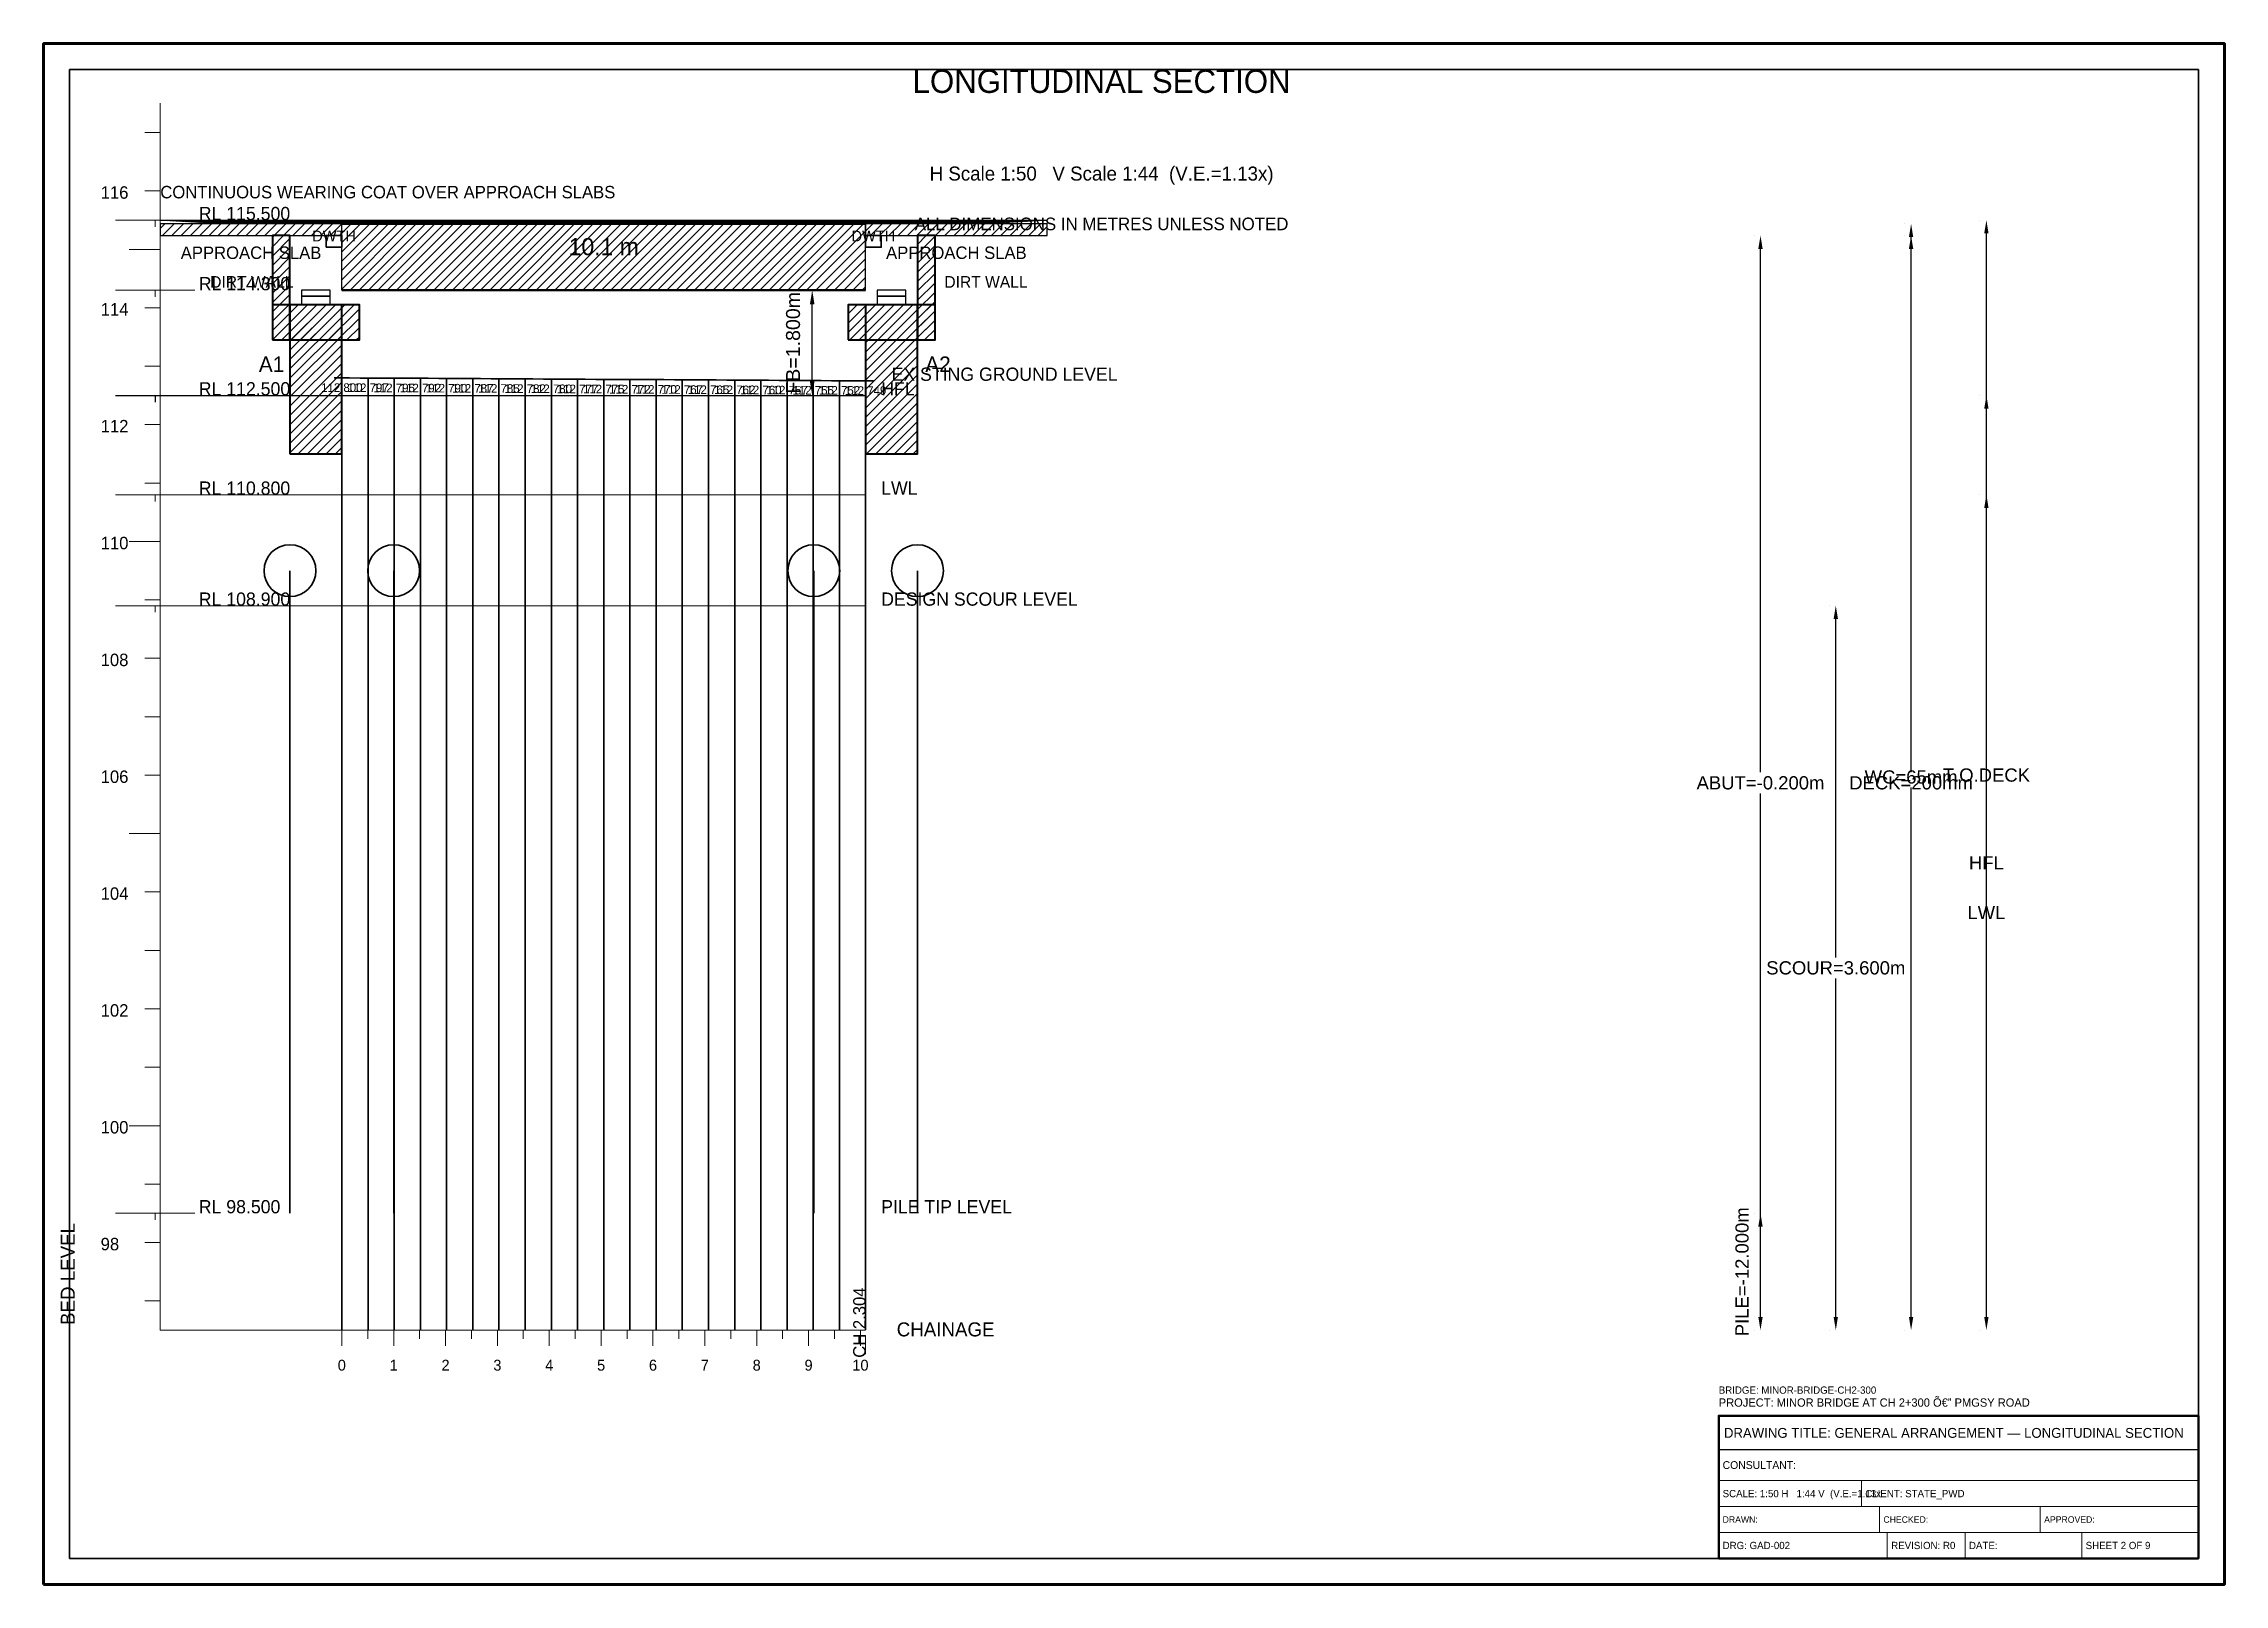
# Model space of a CAD drawing. Header units: metres. Extents: x 0 to 841, y 0 to 594.
import ezdxf
from ezdxf.enums import TextEntityAlignment as Align

# ---------------------------------------------------------------- set-up
doc = ezdxf.new("R2010")
doc.units = ezdxf.units.M
doc.linetypes.add('DASHED', pattern=[0.5, 0.375, -0.125])
doc.linetypes.add('DASHED2', pattern=[0.25, 0.1875, -0.0625])
for name, color, linetype, lineweight in [('ABUT-PROF', 4, 'Continuous', 50), ('BORDER-INNER', 7, 'Continuous', 35), ('BORDER-OUTER', 7, 'Continuous', 70), ('CIVIL-CHAINAGE', 7, 'Continuous', 18), ('CIVIL-GROUND', 3, 'Continuous', 35), ('CIVIL-HFL', 5, 'DASHED', 25), ('CIVIL-LWL', 4, 'DASHED', 18), ('CIVIL-ROAD', 7, 'Continuous', 25), ('CIVIL-SCOUR', 1, 'DASHED2', 18), ('DIM-CHAINAGE', 3, 'Continuous', 18), ('DIM-LEVEL', 3, 'Continuous', 18), ('DIM-LINEAR', 3, 'Continuous', 18), ('FOUND-PILE', 4, 'Continuous', 35), ('STRUC-HATCHING', 8, 'Continuous', 18), ('SUB-ABUT', 3, 'Continuous', 35), ('SUB-BEARING', 5, 'Continuous', 25), ('SUB-DIRT-WALL', 3, 'Continuous', 35), ('SUPER-DECK', 2, 'Continuous', 50), ('SUPER-WEARING', 8, 'Continuous', 25), ('TEXT-GENERAL', 7, 'Continuous', 18), ('TEXT-HEADER', 7, 'Continuous', 25), ('TEXT-LEVEL', 5, 'Continuous', 18), ('TEXT-SPEC', 7, 'Continuous', 13), ('TEXT-TITLE', 7, 'Continuous', 25), ('TITLEBLK-BOX', 7, 'Continuous', 50), ('TITLEBLK-TEXT', 7, 'Continuous', 18)]:
    doc.layers.add(name, color=color, linetype=linetype, lineweight=lineweight)
doc.styles.add('BRIDGE_STD', font='Arial.ttf')
doc.dimstyles.new('pmb100', dxfattribs={"dimtxt": 2.5, "dimasz": 0.9375, "dimexe": 2.5, "dimexo": 2.5, "dimtad": 0, "dimtih": 1, "dimdec": 0, "dimtxsty": 'BRIDGE_STD', "dimcen": 2.5, "dimazin": 3, "dimtfac": 1, "dimtmove": 0, "dimatfit": 3})

msp = doc.modelspace()

# ---------------------------------------------------------------- hatches: boundary and pattern name
at = {"layer": 'STRUC-HATCHING'}
h = msp.add_hatch(dxfattribs=at)
h.set_pattern_fill('ANSI31', scale=0.8)
h.paths.add_polyline_path([(45, 519.98), (115, 519.98), (115, 524.49), (45, 524.49)])
h = msp.add_hatch(dxfattribs=at)
h.set_pattern_fill('ANSI31', scale=0.8)
h.paths.add_polyline_path([(115, 498.92), (317, 498.92), (317, 524.49), (115, 524.49)])
h = msp.add_hatch(dxfattribs=at)
h.set_pattern_fill('ANSI31', scale=0.8)
h.paths.add_polyline_path([(317, 519.98), (387, 519.98), (387, 524.49), (317, 524.49)])
h = msp.add_hatch(dxfattribs=at)
h.set_pattern_fill('ANSI31', scale=0.8)
h.paths.add_polyline_path([(88.24, 479.78), (95, 479.78), (95, 519.98), (88.24, 519.98)])
h = msp.add_hatch(dxfattribs=at)
h.set_pattern_fill('ANSI31', scale=0.8)
h.paths.add_polyline_path([(337, 479.78), (343.76, 479.78), (343.76, 519.98), (337, 519.98)])
h = msp.add_hatch(dxfattribs=at)
h.set_pattern_fill('ANSI31', scale=0.8)
h.paths.add_polyline_path([(88.24, 479.78), (121.76, 479.78), (121.76, 493.29), (88.24, 493.29)])
h = msp.add_hatch(dxfattribs=at)
h.set_pattern_fill('ANSI31', scale=0.8)
h.paths.add_polyline_path([(95, 435.86), (115, 435.86), (115, 493.29), (95, 493.29)])
h = msp.add_hatch(dxfattribs=at)
h.set_pattern_fill('ANSI31', scale=0.8)
h.paths.add_polyline_path([(310.24, 479.78), (343.76, 479.78), (343.76, 493.29), (310.24, 493.29)])
h = msp.add_hatch(dxfattribs=at)
h.set_pattern_fill('ANSI31', scale=0.8)
h.paths.add_polyline_path([(317, 435.86), (337, 435.86), (337, 493.29), (317, 493.29)])
at = {"layer": 'SUPER-WEARING'}
h = msp.add_hatch(dxfattribs=at)
h.set_pattern_fill('SOLID')
h.paths.add_polyline_path([(45, 525.95), (387, 525.95), (361, 524.49), (71, 524.49)])

# ---------------------------------------------------------------- linework, layer by layer
at = {"layer": 'ABUT-PROF', "lineweight": 35}
for points in [[(109, 515.48), (115, 515.48), (115, 519.98), (109, 519.98), (109, 515.48)], [(317, 515.48), (323, 515.48), (323, 519.98), (317, 519.98), (317, 515.48)]]:
    msp.add_lwpolyline(points, dxfattribs=at)
at = {"layer": 'BORDER-INNER'}
msp.add_lwpolyline([(10, 10), (831, 10), (831, 584), (10, 584), (10, 10)], dxfattribs=at)
at = {"layer": 'BORDER-OUTER'}
msp.add_lwpolyline([(0, 0), (841, 0), (841, 594), (0, 594), (0, 0)], dxfattribs=at)
at = {"layer": 'CIVIL-CHAINAGE'}
for p, q in [((45, 98), (317, 98)), ((115, 98), (115, 92)), ((125, 98), (125, 94.7)), ((135, 98), (135, 92)), ((145, 98), (145, 94.7)), ((155, 98), (155, 92)), ((165, 98), (165, 94.7)), ((175, 98), (175, 92)), ((185, 98), (185, 94.7)), ((195, 98), (195, 92)), ((205, 98), (205, 94.7)), ((215, 98), (215, 92)), ((225, 98), (225, 94.7)), ((235, 98), (235, 92)), ((245, 98), (245, 94.7)), ((255, 98), (255, 92)), ((265, 98), (265, 94.7)), ((275, 98), (275, 92)), ((285, 98), (285, 94.7)), ((295, 98), (295, 92)), ((305, 98), (305, 94.7)), ((315, 98), (315, 92)), ((317, 96), (317, 88.8))]:
    msp.add_line(p, q, dxfattribs=at)
at = {"layer": 'CIVIL-GROUND', "color": 3}
for p, q in [((112, 465.14), (118, 465.14)), ((122.1, 465.08), (128.1, 465.08)), ((132.2, 465.02), (138.2, 465.02)), ((142.3, 464.97), (148.3, 464.97)), ((152.4, 464.91), (158.4, 464.91)), ((162.5, 464.85), (168.5, 464.85)), ((172.6, 464.8), (178.6, 464.8)), ((182.7, 464.74), (188.7, 464.74)), ((192.8, 464.68), (198.8, 464.68)), ((202.9, 464.63), (208.9, 464.63)), ((213, 464.57), (219, 464.57)), ((223.1, 464.51), (229.1, 464.51)), ((233.2, 464.46), (239.2, 464.46)), ((243.3, 464.4), (249.3, 464.4)), ((253.4, 464.34), (259.4, 464.34)), ((263.5, 464.29), (269.5, 464.29)), ((273.6, 464.23), (279.6, 464.23)), ((283.7, 464.17), (289.7, 464.17)), ((293.8, 464.11), (299.8, 464.11)), ((303.9, 464.06), (309.9, 464.06)), ((314, 464), (320, 464))]:
    msp.add_line(p, q, dxfattribs=at)
at = {"layer": 'CIVIL-GROUND', "color": 8, "linetype": 'DASHED2'}
for p, q in [((115, 465.14), (115, 98)), ((125.1, 465.08), (125.1, 98)), ((135.2, 465.02), (135.2, 98)), ((145.3, 464.97), (145.3, 98)), ((155.4, 464.91), (155.4, 98)), ((165.5, 464.85), (165.5, 98)), ((175.6, 464.8), (175.6, 98)), ((185.7, 464.74), (185.7, 98)), ((195.8, 464.68), (195.8, 98)), ((205.9, 464.63), (205.9, 98)), ((216, 464.57), (216, 98)), ((226.1, 464.51), (226.1, 98)), ((236.2, 464.46), (236.2, 98)), ((246.3, 464.4), (246.3, 98)), ((256.4, 464.34), (256.4, 98)), ((266.5, 464.29), (266.5, 98)), ((276.6, 464.23), (276.6, 98)), ((286.7, 464.17), (286.7, 98)), ((296.8, 464.11), (296.8, 98)), ((306.9, 464.06), (306.9, 98)), ((317, 464), (317, 98))]:
    msp.add_line(p, q, dxfattribs=at)
at = {"layer": 'CIVIL-GROUND', "color": 3}
msp.add_lwpolyline([(115, 465.14), (125.1, 465.08), (135.2, 465.02), (145.3, 464.97), (155.4, 464.91), (165.5, 464.85), (175.6, 464.8), (185.7, 464.74), (195.8, 464.68), (205.9, 464.63), (216, 464.57), (226.1, 464.51), (236.2, 464.46), (246.3, 464.4), (256.4, 464.34), (266.5, 464.29), (276.6, 464.23), (286.7, 464.17), (296.8, 464.11), (306.9, 464.06), (317, 464)], dxfattribs=at)
at = {"layer": 'CIVIL-HFL'}
for p, q in [((27.7, 458.38), (58.3, 458.38)), ((43, 458.38), (43, 455.83))]:
    msp.add_line(p, q, dxfattribs=at)
at = {"layer": 'CIVIL-HFL', "color": 5}
msp.add_line((45, 458.38), (317, 458.38), dxfattribs=at)
at = {"layer": 'CIVIL-LWL'}
for p, q in [((27.7, 420.09), (58.3, 420.09)), ((43, 420.09), (43, 417.54))]:
    msp.add_line(p, q, dxfattribs=at)
at = {"layer": 'CIVIL-LWL', "color": 4}
msp.add_line((45, 420.09), (317, 420.09), dxfattribs=at)
at = {"layer": 'CIVIL-ROAD', "lineweight": 25}
for points in [[(45, 519.98), (115, 519.98), (115, 524.49), (45, 524.49), (45, 519.98)], [(317, 519.98), (387, 519.98), (387, 524.49), (317, 524.49), (317, 519.98)]]:
    msp.add_lwpolyline(points, dxfattribs=at)
at = {"layer": 'CIVIL-SCOUR'}
for p, q in [((27.7, 377.3), (58.3, 377.3)), ((43, 377.3), (43, 374.75))]:
    msp.add_line(p, q, dxfattribs=at)
at = {"layer": 'CIVIL-SCOUR', "color": 1}
msp.add_line((45, 377.3), (317, 377.3), dxfattribs=at)
at = {"layer": 'DIM-LEVEL'}
for p, q in [((45, 98), (45, 571)), ((39, 559.74), (45, 559.74)), ((39, 537.21), (45, 537.21)), ((27.7, 525.95), (58.3, 525.95)), ((43, 525.95), (43, 523.4)), ((33, 514.69), (45, 514.69)), ((27.7, 498.92), (58.3, 498.92)), ((43, 498.92), (43, 496.37)), ((39, 492.17), (45, 492.17)), ((39, 469.64), (45, 469.64)), ((39, 447.12), (45, 447.12)), ((39, 424.6), (45, 424.6)), ((33, 402.07), (45, 402.07)), ((39, 379.55), (45, 379.55)), ((39, 357.02), (45, 357.02)), ((39, 334.5), (45, 334.5)), ((39, 311.98), (45, 311.98)), ((33, 289.45), (45, 289.45)), ((39, 266.93), (45, 266.93)), ((39, 244.4), (45, 244.4)), ((39, 221.88), (45, 221.88)), ((39, 199.36), (45, 199.36)), ((33, 176.83), (45, 176.83)), ((39, 154.31), (45, 154.31)), ((27.7, 143.05), (58.3, 143.05)), ((43, 143.05), (43, 140.5)), ((39, 131.79), (45, 131.79)), ((39, 109.26), (45, 109.26))]:
    msp.add_line(p, q, dxfattribs=at)
at = {"layer": 'FOUND-PILE', "lineweight": 35}
for p, q in [((95, 390.81), (95, 143.05)), ((135, 390.81), (135, 143.05)), ((297, 390.81), (297, 143.05)), ((337, 390.81), (337, 143.05))]:
    msp.add_line(p, q, dxfattribs=at)
at = {"layer": 'FOUND-PILE'}
for centre in [(95, 390.81), (135, 390.81), (297, 390.81), (337, 390.81)]:
    msp.add_circle(centre, 10, dxfattribs=at)
at = {"layer": 'SUB-ABUT', "lineweight": 30}
for points in [[(99.5, 493.29), (110.5, 493.29), (110.5, 496.67), (99.5, 496.67), (99.5, 493.29)], [(321.5, 493.29), (332.5, 493.29), (332.5, 496.67), (321.5, 496.67), (321.5, 493.29)]]:
    msp.add_lwpolyline(points, dxfattribs=at)
at = {"layer": 'SUB-ABUT', "lineweight": 40}
for points in [[(88.24, 479.78), (121.76, 479.78), (121.76, 493.29), (88.24, 493.29), (88.24, 479.78)], [(95, 435.86), (115, 435.86), (115, 493.29), (95, 493.29), (95, 435.86)], [(310.24, 479.78), (343.76, 479.78), (343.76, 493.29), (310.24, 493.29), (310.24, 479.78)], [(317, 435.86), (337, 435.86), (337, 493.29), (317, 493.29), (317, 435.86)]]:
    msp.add_lwpolyline(points, dxfattribs=at)
at = {"layer": 'SUB-BEARING', "lineweight": 30}
for points in [[(99.5, 496.67), (110.5, 496.67), (110.5, 498.92), (99.5, 498.92), (99.5, 496.67)], [(321.5, 496.67), (332.5, 496.67), (332.5, 498.92), (321.5, 498.92), (321.5, 496.67)]]:
    msp.add_lwpolyline(points, dxfattribs=at)
at = {"layer": 'SUB-DIRT-WALL', "lineweight": 40}
for points in [[(88.24, 479.78), (95, 479.78), (95, 519.98), (88.24, 519.98), (88.24, 479.78)], [(337, 479.78), (343.76, 479.78), (343.76, 519.98), (337, 519.98), (337, 479.78)]]:
    msp.add_lwpolyline(points, dxfattribs=at)
at = {"layer": 'SUPER-DECK'}
for p, q in [((115, 524.49), (317, 524.49)), ((115, 498.92), (317, 498.92))]:
    msp.add_line(p, q, dxfattribs=at)
at = {"layer": 'SUPER-DECK', "lineweight": 25}
for p, q in [((115, 498.92), (115, 524.49)), ((317, 498.92), (317, 524.49))]:
    msp.add_line(p, q, dxfattribs=at)
at = {"layer": 'SUPER-WEARING', "lineweight": 25}
msp.add_lwpolyline([(45, 525.95), (387, 525.95), (361, 524.49), (71, 524.49), (45, 525.95)], dxfattribs=at)
at = {"layer": 'TITLEBLK-BOX', "lineweight": 50}
msp.add_lwpolyline([(646, 10), (831, 10), (831, 65), (646, 65), (646, 10)], dxfattribs=at)
at = {"layer": 'TITLEBLK-BOX', "lineweight": 30}
msp.add_lwpolyline([(646, 52), (831, 52), (831, 65), (646, 65), (646, 52)], dxfattribs=at)
at = {"layer": 'TITLEBLK-BOX', "lineweight": 18}
for points in [[(646, 40), (831, 40), (831, 52), (646, 52), (646, 40)], [(646, 30), (701, 30), (701, 40), (646, 40), (646, 30)], [(701, 30), (831, 30), (831, 40), (701, 40), (701, 30)], [(646, 20), (708, 20), (708, 30), (646, 30), (646, 20)], [(708, 20), (770, 20), (770, 30), (708, 30), (708, 20)], [(770, 20), (831, 20), (831, 30), (770, 30), (770, 20)], [(646, 10), (711, 10), (711, 20), (646, 20), (646, 10)], [(711, 10), (741, 10), (741, 20), (711, 20), (711, 10)], [(741, 10), (786, 10), (786, 20), (741, 20), (741, 10)], [(786, 10), (831, 10), (831, 20), (786, 20), (786, 10)]]:
    msp.add_lwpolyline(points, dxfattribs=at)

# ---------------------------------------------------------------- texts
at = {"layer": 'CIVIL-GROUND', "color": 3}
msp.add_text('EXISTING GROUND LEVEL', height=5.1, dxfattribs=at).set_placement((327, 464))
at = {"layer": 'CIVIL-HFL', "color": 5}
msp.add_text('HFL', height=5.1, dxfattribs=at).set_placement((323, 458.38))
at = {"layer": 'CIVIL-LWL', "color": 4}
msp.add_text('LWL', height=5.1, dxfattribs=at).set_placement((323, 420.09))
at = {"layer": 'CIVIL-SCOUR', "color": 1}
msp.add_text('DESIGN SCOUR LEVEL', height=5.1, dxfattribs=at).set_placement((323, 377.3))
at = {"layer": 'DIM-CHAINAGE'}
msp.add_text('CH 2.304', height=4.8, rotation=90, dxfattribs=at).set_placement((317, 87.36))
at = {"layer": 'TEXT-GENERAL'}
msp.add_text('10.1 m', height=6.6, dxfattribs=at).set_placement((216, 512.44), align=Align.CENTER)
for s, height, p in [('A1', 6, (83, 467.39)), ('A2', 6, (340, 467.39)), ('PILE TIP LEVEL', 5.1, (323, 143.05))]:
    msp.add_text(s, height=height, dxfattribs=at).set_placement(p)
at = {"layer": 'TEXT-HEADER'}
msp.add_text('LONGITUDINAL SECTION', height=9, dxfattribs=at).set_placement((408, 575), align=Align.CENTER)
at = {"layer": 'TEXT-LEVEL'}
for s, height, p in [('116', 4.8, (22, 534.21)), ('RL 115.500', 5.1, (59.83, 525.95)), ('RL 114.300', 5.1, (59.83, 498.92)), ('114', 4.8, (22, 489.17)), ('RL 112.500', 5.1, (59.83, 458.38)), ('112', 4.8, (22, 444.12)), ('RL 110.800', 5.1, (59.83, 420.09)), ('110', 4.8, (22, 399.07)), ('RL 108.900', 5.1, (59.83, 377.3)), ('108', 4.8, (22, 354.02)), ('106', 4.8, (22, 308.98)), ('104', 4.8, (22, 263.93)), ('102', 4.8, (22, 218.88)), ('100', 4.8, (22, 173.83)), ('RL 98.500', 5.1, (59.83, 143.05)), ('98', 4.8, (22, 128.79)), ('CHAINAGE', 5.4, (329, 95.6))]:
    msp.add_text(s, height=height, dxfattribs=at).set_placement(p)
at = {"layer": 'TEXT-LEVEL', "color": 8}
for s, p in [('112.800', (115, 459.74)), ('112.797', (125.1, 459.68)), ('112.795', (135.2, 459.62)), ('112.792', (145.3, 459.57)), ('112.790', (155.4, 459.51)), ('112.787', (165.5, 459.45)), ('112.785', (175.6, 459.4)), ('112.782', (185.7, 459.34)), ('112.780', (195.8, 459.28)), ('112.777', (205.9, 459.23)), ('112.775', (216, 459.17)), ('112.772', (226.1, 459.11)), ('112.770', (236.2, 459.06)), ('112.767', (246.3, 459)), ('112.765', (256.4, 458.94)), ('112.762', (266.5, 458.89)), ('112.760', (276.6, 458.83)), ('112.757', (286.7, 458.77)), ('112.755', (296.8, 458.71)), ('112.752', (306.9, 458.66)), ('112.749', (317, 458.6))]:
    msp.add_text(s, height=3.3, dxfattribs=at).set_placement(p, align=Align.CENTER)
at = {"layer": 'TEXT-LEVEL'}
msp.add_text('BED LEVEL', height=5.4, rotation=90, dxfattribs=at).set_placement((12, 100))
for s, p in [('0', (115, 82.4)), ('1', (135, 82.4)), ('2', (155, 82.4)), ('3', (175, 82.4)), ('4', (195, 82.4)), ('5', (215, 82.4)), ('6', (235, 82.4)), ('7', (255, 82.4)), ('8', (275, 82.4)), ('9', (295, 82.4)), ('10', (315, 82.4))]:
    msp.add_text(s, height=4.2, dxfattribs=at).set_placement(p, align=Align.CENTER)
at = {"layer": 'TEXT-SPEC'}
for s, height, p in [('H Scale 1:50   V Scale 1:44  (V.E.=1.13x)', 5.4, (408, 541.21)), ('APPROACH SLAB', 4.8, (80, 510.98)), ('APPROACH SLAB', 4.8, (352, 510.98))]:
    msp.add_text(s, height=height, dxfattribs=at).set_placement(p, align=Align.CENTER)
at = {"layer": 'TEXT-SPEC', "color": 8}
msp.add_text('CONTINUOUS WEARING COAT OVER APPROACH SLABS', height=4.8, dxfattribs=at).set_placement((45, 534.35))
at = {"layer": 'TEXT-SPEC', "color": 4}
for p in [(112, 517.73), (320, 517.73)]:
    msp.add_text('DWTH', height=4.2, dxfattribs=at).set_placement(p, align=Align.CENTER)
at = {"layer": 'TEXT-SPEC', "color": 8}
msp.add_text('ALL DIMENSIONS IN METRES UNLESS NOTED', height=4.86, dxfattribs=at).set_placement((408, 522.07), align=Align.CENTER)
at = {"layer": 'TEXT-SPEC'}
for p in [(64.24, 499.88), (347.36, 499.88)]:
    msp.add_text('DIRT WALL', height=4.5, dxfattribs=at).set_placement(p)
at = {"layer": 'TEXT-TITLE'}
for s, height, p in [('PROJECT: MINOR BRIDGE AT CH 2+300 â€” PMGSY ROAD', 3.2, (646, 68.5)), ('DRAWING TITLE: GENERAL ARRANGEMENT — LONGITUDINAL SECTION', 3.8, (648, 56.5))]:
    msp.add_text(s, height=height, dxfattribs=at).set_placement(p)
at = {"layer": 'TITLEBLK-TEXT'}
for s, height, p in [('BRIDGE: MINOR-BRIDGE-CH2-300', 2.8, (646, 73.5)), ('CONSULTANT: ', 3, (647.5, 44.5)), ('SCALE: 1:50 H   1:44 V  (V.E.=1.13x', 2.8, (647.5, 33.6)), ('CLIENT: STATE_PWD', 2.8, (702.5, 33.6)), ('DRAWN: ', 2.5, (647.5, 23.75)), ('CHECKED: ', 2.5, (709.5, 23.75)), ('APPROVED: ', 2.5, (771.5, 23.75)), ('DRG: GAD-002', 2.8, (647.5, 13.6)), ('REVISION: R0', 2.8, (712.5, 13.6)), ('DATE: ', 2.8, (742.5, 13.6)), ('SHEET 2 OF 9', 2.8, (787.5, 13.6))]:
    msp.add_text(s, height=height, dxfattribs=at).set_placement(p)

# ---------------------------------------------------------------- dimensions: what is measured, and where the dimension line sits
at = {"layer": 'DIM-LINEAR'}
for base, p1, p2, text, override in [((720.18, 98), (720.18, 98), (720.18, 524.49), 'WC=65mm', {"dimtxt": 5.1, "dimasz": 5.1, "dimgap": 2.04, "dimclrt": 3}), ((749.22, 98), (749.22, 98), (749.22, 525.95), 'T.O.DECK', {"dimtxt": 5.1, "dimasz": 5.1, "dimgap": 2.04, "dimclrt": 3}), ((662.1, 98), (662.1, 98), (662.1, 519.98), 'ABUT=-0.200m', {"dimtxt": 5.1, "dimasz": 5.1, "dimgap": 2.04, "dimclrt": 3}), ((720.18, 98), (720.18, 98), (720.18, 519.98), 'DECK=200mm', {"dimtxt": 5.1, "dimasz": 5.1, "dimgap": 2.04, "dimclrt": 3}), ((296.4, 458.38), (256.4, 458.38), (256.4, 498.92), 'FB=1.800m', {"dimtxt": 5.4, "dimasz": 5.4, "dimgap": 2.16, "dimclrt": 3}), ((749.22, 98), (749.22, 98), (749.22, 458.38), 'HFL', {"dimtxt": 5.1, "dimasz": 5.1, "dimgap": 2.04, "dimclrt": 3}), ((749.22, 98), (749.22, 98), (749.22, 420.09), 'LWL', {"dimtxt": 5.1, "dimasz": 5.1, "dimgap": 2.04, "dimclrt": 3}), ((691.14, 98), (691.14, 98), (691.14, 377.3), 'SCOUR=3.600m', {"dimtxt": 5.1, "dimasz": 5.1, "dimgap": 2.04, "dimclrt": 3}), ((662.1, 98), (662.1, 98), (662.1, 143.05), 'PILE=-12.000m', {"dimtxt": 5.1, "dimasz": 5.1, "dimgap": 2.04, "dimclrt": 3})]:
    msp.add_linear_dim(base=base, p1=p1, p2=p2, angle=90, text=text, dimstyle='pmb100', override=override, dxfattribs=at).render()

doc.saveas('drawing.dxf')
